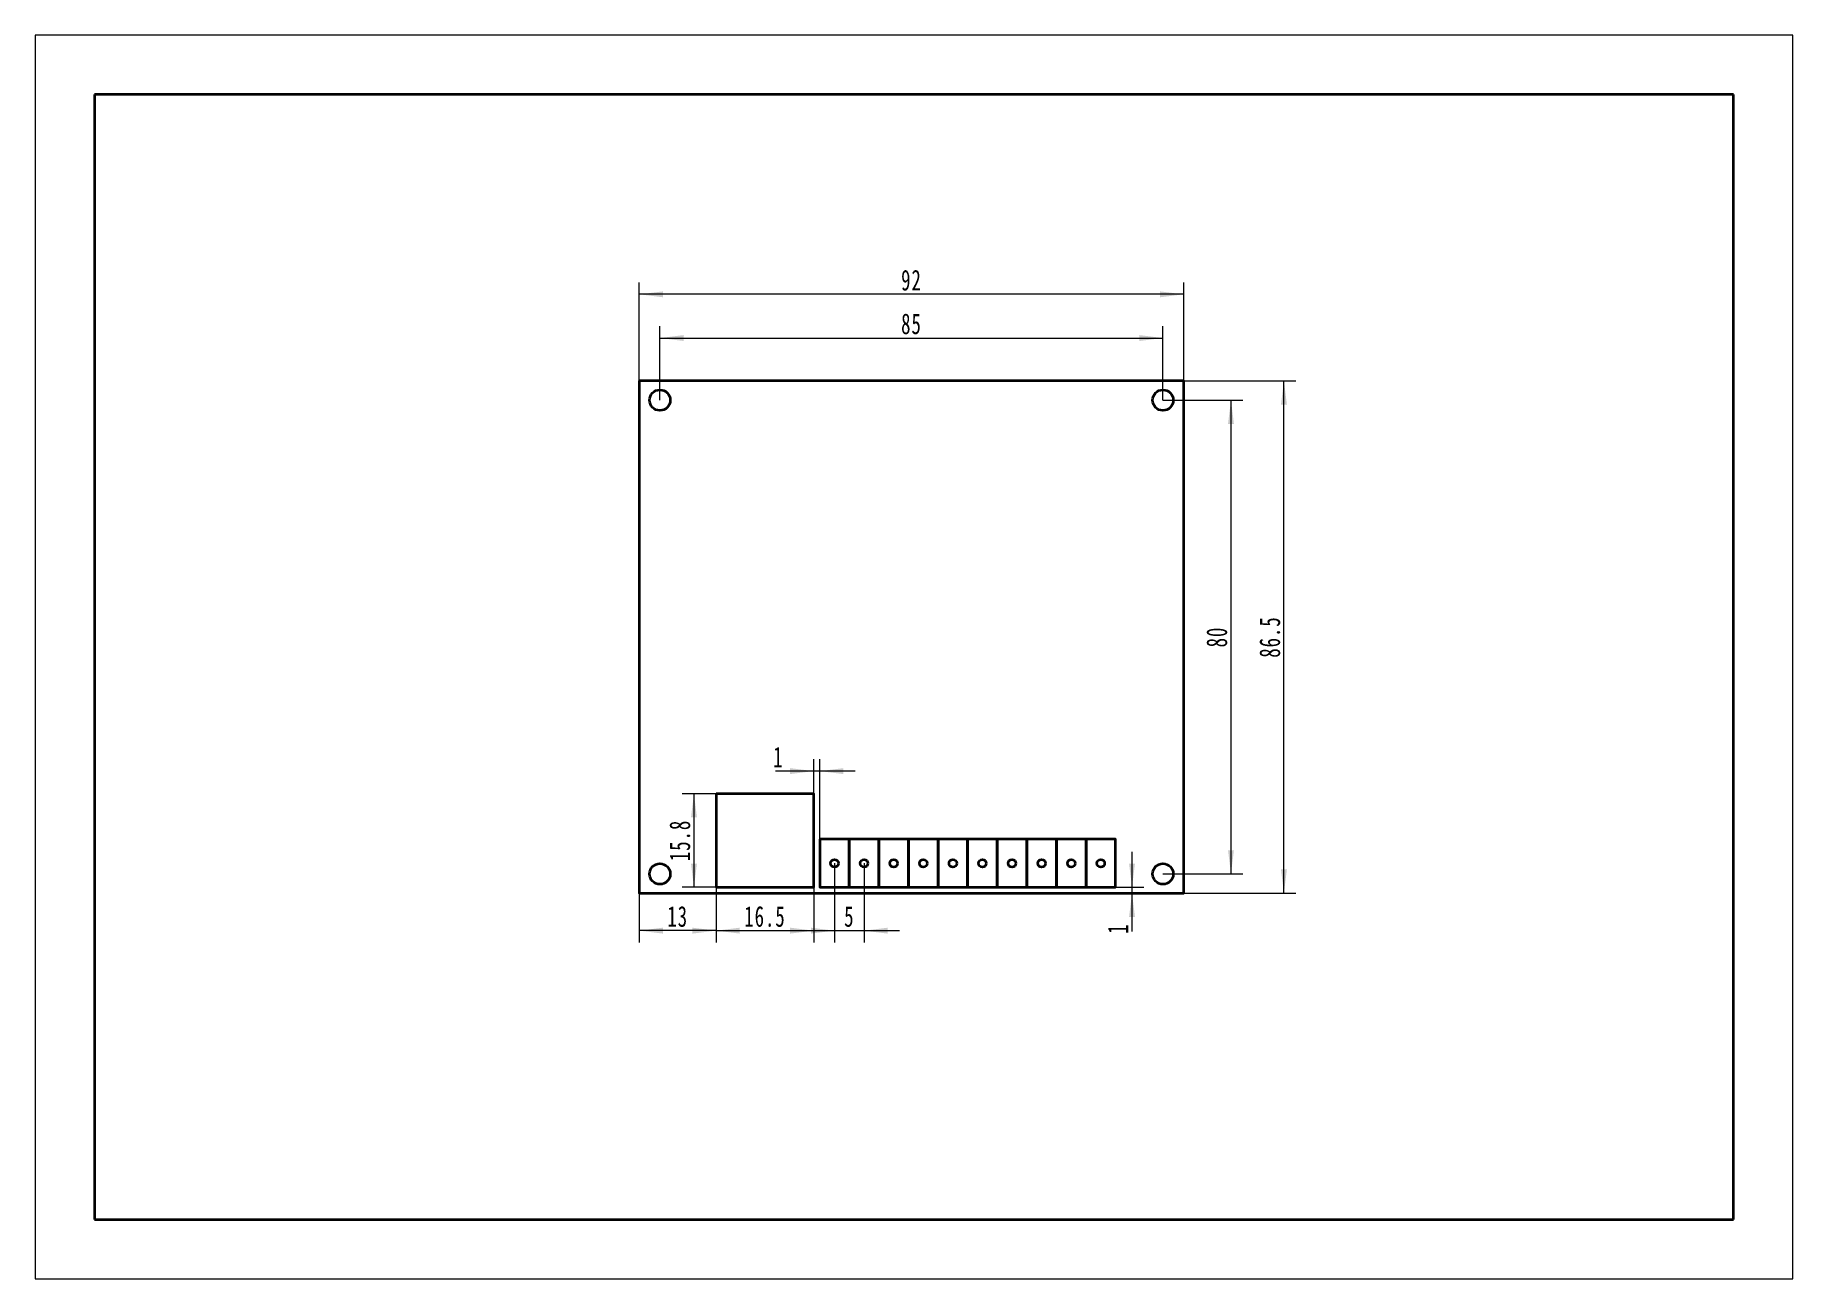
# Model space of a CAD drawing. Header units: millimetres. Extents: x -148 to 148, y -105 to 105.
import ezdxf

# ---------------------------------------------------------------- set-up
doc = ezdxf.new("R2010")
doc.units = ezdxf.units.MM
doc.layers.get('0').update_dxf_attribs({"lineweight": 35})
for name, color, linetype, lineweight in [('尺寸线层', 3, 'Continuous', 18), ('粗实线层', 7, 'Continuous', 35), ('细实线层', 7, 'Continuous', 18)]:
    doc.layers.add(name, color=color, linetype=linetype, lineweight=lineweight)
doc.styles.add('标准', font='', dxfattribs={"width": 0.667})
doc.styles.get('标准').set_extended_font_data('宋体')
doc.dimstyles.new('标准', dxfattribs={"dimtxt": 3.5, "dimasz": 4, "dimexe": 2, "dimexo": 0, "dimtad": 1, "dimdsep": 46, "dimtxsty": '标准', "dimblk": '_CAXARROW', "dimcen": 0, "dimdle": 6, "dimazin": 2, "dimtfac": 0.707107, "dimtdec": 3, "dimtmove": 2, "dimatfit": 3, "dimfxl": 1, "dimfrac": 2, "dimtolj": 1, "dimarcsym": 1})

# ---------------------------------------------------------------- blocks, each defined once
blk = doc.blocks.new('*X2')
at = {"layer": '粗实线层'}
for p, q in [((-138.5, 95), (-138.5, -95)), ((138.5, 95), (-138.5, 95)), ((138.5, -95), (138.5, 95)), ((-138.5, -95), (138.5, -95))]:
    blk.add_line(p, q, dxfattribs=at)
at = {"layer": '细实线层'}
for p, q in [((148.5, 105), (-148.5, 105)), ((-148.5, 105), (-148.5, -105)), ((148.5, -105), (148.5, 105)), ((-148.5, -105), (148.5, -105))]:
    blk.add_line(p, q, dxfattribs=at)
blk = doc.blocks.new('*X3')
at = {"layer": '尺寸线层', "linetype": 'Continuous'}
for points in [[(-46.43, 61.24), (-42.43, 60.74), (-42.43, 61.74)], [(45.57, 61.24), (41.57, 60.74), (41.57, 61.74)]]:
    blk.add_hatch(color=0, dxfattribs=at).paths.add_polyline_path(points, flags=0)
at = {"layer": '尺寸线层', "color": 0, "linetype": 'Continuous'}
for p, q in [((-46.43, 46.62), (-46.43, 63.24)), ((45.57, 46.62), (45.57, 63.24)), ((45.57, 61.24), (-46.43, 61.24))]:
    blk.add_line(p, q, dxfattribs=at)
at = {"layer": '尺寸线层', "color": 0, "insert": (-0.43, 63.61), "char_height": 3.5, "width": 7, "attachment_point": 5, "line_spacing_factor": 1.15057, "style": '标准'}
blk.add_mtext('\\T1.1;92', dxfattribs=at)
blk = doc.blocks.new('_CAXARROW')
blk.add_hatch(color=0).paths.add_polyline_path([(0, 0), (-1, 0.125), (-1, -0.125)], flags=0)
blk = doc.blocks.new('*X4')
at = {"layer": '尺寸线层', "linetype": 'Continuous'}
for points in [[(62.51, 46.62), (62.01, 42.62), (63.01, 42.62)], [(62.51, -39.88), (62.01, -35.88), (63.01, -35.88)]]:
    blk.add_hatch(color=0, dxfattribs=at).paths.add_polyline_path(points, flags=0)
at = {"layer": '尺寸线层', "color": 0, "linetype": 'Continuous'}
for p, q in [((45.57, 46.62), (64.51, 46.62)), ((62.51, -39.88), (62.51, 46.62)), ((45.57, -39.88), (64.51, -39.88))]:
    blk.add_line(p, q, dxfattribs=at)
at = {"layer": '尺寸线层', "color": 0, "insert": (60.14, 3.37), "char_height": 3.5, "width": 13.6523, "attachment_point": 5, "rotation": 90, "line_spacing_factor": 1.15057, "style": '标准'}
blk.add_mtext('\\T1.1;86.5', dxfattribs=at)
blk = doc.blocks.new('*X5')
at = {"layer": '尺寸线层', "linetype": 'Continuous'}
for points in [[(53.56, 43.37), (54.06, 39.37), (53.06, 39.37)], [(53.56, -36.63), (54.06, -32.63), (53.06, -32.63)]]:
    blk.add_hatch(color=0, dxfattribs=at).paths.add_polyline_path(points, flags=0)
at = {"layer": '尺寸线层', "color": 0, "linetype": 'Continuous'}
for p, q in [((42.07, 43.37), (55.56, 43.37)), ((53.56, 43.37), (53.56, -36.63)), ((42.07, -36.63), (55.56, -36.63))]:
    blk.add_line(p, q, dxfattribs=at)
at = {"layer": '尺寸线层', "color": 0, "insert": (51.18, 3.37), "char_height": 3.5, "width": 7, "attachment_point": 5, "rotation": 90, "line_spacing_factor": 1.15057, "style": '标准'}
blk.add_mtext('\\T1.1;80', dxfattribs=at)
blk = doc.blocks.new('*X6')
at = {"layer": '尺寸线层', "linetype": 'Continuous'}
for points in [[(-42.93, 53.86), (-38.93, 54.36), (-38.93, 53.36)], [(42.07, 53.86), (38.07, 54.36), (38.07, 53.36)]]:
    blk.add_hatch(color=0, dxfattribs=at).paths.add_polyline_path(points, flags=0)
at = {"layer": '尺寸线层', "color": 0, "linetype": 'Continuous'}
for p, q in [((-42.93, 43.37), (-42.93, 55.86)), ((-42.93, 53.86), (42.07, 53.86)), ((42.07, 43.37), (42.07, 55.86))]:
    blk.add_line(p, q, dxfattribs=at)
at = {"layer": '尺寸线层', "color": 0, "insert": (-0.43, 56.24), "char_height": 3.5, "width": 7, "attachment_point": 5, "line_spacing_factor": 1.15057, "style": '标准'}
blk.add_mtext('\\T1.1;85', dxfattribs=at)
blk = doc.blocks.new('*X7')
at = {"layer": '尺寸线层', "linetype": 'Continuous'}
for points in [[(-13.43, -46.21), (-17.43, -45.71), (-17.43, -46.71)], [(-8.43, -46.21), (-4.43, -45.71), (-4.43, -46.71)]]:
    blk.add_hatch(color=0, dxfattribs=at).paths.add_polyline_path(points, flags=0)
at = {"layer": '尺寸线层', "color": 0, "linetype": 'Continuous'}
for p, q in [((-13.43, -34.83), (-13.43, -48.21)), ((-8.43, -34.83), (-8.43, -48.21)), ((-19.43, -46.21), (-2.43, -46.21))]:
    blk.add_line(p, q, dxfattribs=at)
at = {"layer": '尺寸线层', "color": 0, "insert": (-10.93, -43.83), "char_height": 3.5, "width": 7, "attachment_point": 5, "line_spacing_factor": 1.15057, "style": '标准'}
blk.add_mtext('\\T1.1;5', dxfattribs=at)
blk = doc.blocks.new('*X8')
at = {"layer": '尺寸线层', "linetype": 'Continuous'}
for points in [[(-33.43, -46.21), (-29.43, -45.71), (-29.43, -46.71)], [(-16.93, -46.21), (-20.93, -45.71), (-20.93, -46.71)]]:
    blk.add_hatch(color=0, dxfattribs=at).paths.add_polyline_path(points, flags=0)
at = {"layer": '尺寸线层', "color": 0, "linetype": 'Continuous'}
for p, q in [((-33.43, -38.88), (-33.43, -48.21)), ((-16.93, -38.88), (-16.93, -48.21)), ((-33.43, -46.21), (-16.93, -46.21))]:
    blk.add_line(p, q, dxfattribs=at)
at = {"layer": '尺寸线层', "color": 0, "insert": (-25.18, -43.83), "char_height": 3.5, "width": 13.1828, "attachment_point": 5, "line_spacing_factor": 1.15057, "style": '标准'}
blk.add_mtext('\\T1.1;16.5', dxfattribs=at)
blk = doc.blocks.new('*X9')
at = {"layer": '尺寸线层', "linetype": 'Continuous'}
for points in [[(-37.18, -23.08), (-36.68, -27.08), (-37.68, -27.08)], [(-37.18, -38.88), (-36.68, -34.88), (-37.68, -34.88)]]:
    blk.add_hatch(color=0, dxfattribs=at).paths.add_polyline_path(points, flags=0)
at = {"layer": '尺寸线层', "color": 0, "linetype": 'Continuous'}
for p, q in [((-33.43, -23.08), (-39.18, -23.08)), ((-37.18, -23.08), (-37.18, -38.88)), ((-33.43, -38.88), (-39.18, -38.88))]:
    blk.add_line(p, q, dxfattribs=at)
at = {"layer": '尺寸线层', "color": 0, "insert": (-39.55, -30.98), "char_height": 3.5, "width": 13.2088, "attachment_point": 5, "rotation": 90, "line_spacing_factor": 1.15057, "style": '标准'}
blk.add_mtext('\\T1.1;15.8', dxfattribs=at)
blk = doc.blocks.new('*X10')
at = {"layer": '尺寸线层', "linetype": 'Continuous'}
for points in [[(-46.43, -46.21), (-42.43, -46.71), (-42.43, -45.71)], [(-33.43, -46.21), (-37.43, -46.71), (-37.43, -45.71)]]:
    blk.add_hatch(color=0, dxfattribs=at).paths.add_polyline_path(points, flags=0)
at = {"layer": '尺寸线层', "color": 0, "linetype": 'Continuous'}
for p, q in [((-46.43, -39.88), (-46.43, -48.21)), ((-33.43, -38.88), (-33.43, -48.21)), ((-33.43, -46.21), (-46.43, -46.21))]:
    blk.add_line(p, q, dxfattribs=at)
at = {"layer": '尺寸线层', "color": 0, "insert": (-39.93, -43.83), "char_height": 3.5, "width": 7, "attachment_point": 5, "line_spacing_factor": 1.15057, "style": '标准'}
blk.add_mtext('\\T1.1;13', dxfattribs=at)
blk = doc.blocks.new('*X11')
at = {"layer": '尺寸线层', "linetype": 'Continuous'}
for points in [[(36.84, -38.88), (36.34, -34.88), (37.34, -34.88)], [(36.84, -39.88), (36.34, -43.88), (37.34, -43.88)]]:
    blk.add_hatch(color=0, dxfattribs=at).paths.add_polyline_path(points, flags=0)
at = {"layer": '尺寸线层', "color": 0, "linetype": 'Continuous'}
for p, q in [((36.84, -46.33), (36.84, -32.88)), ((34.07, -38.88), (38.84, -38.88)), ((40.35, -39.88), (34.84, -39.88))]:
    blk.add_line(p, q, dxfattribs=at)
at = {"layer": '尺寸线层', "color": 0, "insert": (34.46, -45.86), "char_height": 3.5, "width": 7, "attachment_point": 5, "rotation": 90, "line_spacing_factor": 1.15057, "style": '标准'}
blk.add_mtext('\\T1.1;1', dxfattribs=at)
blk = doc.blocks.new('*X12')
at = {"layer": '尺寸线层', "linetype": 'Continuous'}
for points in [[(-16.93, -19.27), (-20.93, -19.77), (-20.93, -18.77)], [(-15.93, -19.27), (-11.93, -19.77), (-11.93, -18.77)]]:
    blk.add_hatch(color=0, dxfattribs=at).paths.add_polyline_path(points, flags=0)
at = {"layer": '尺寸线层', "color": 0, "linetype": 'Continuous'}
for p, q in [((-16.93, -23.08), (-16.93, -17.27)), ((-15.93, -30.78), (-15.93, -17.27)), ((-9.93, -19.27), (-23.39, -19.27))]:
    blk.add_line(p, q, dxfattribs=at)
at = {"layer": '尺寸线层', "color": 0, "insert": (-22.91, -16.9), "char_height": 3.5, "width": 7, "attachment_point": 5, "line_spacing_factor": 1.15057, "style": '标准'}
blk.add_mtext('\\T1.1;1', dxfattribs=at)

msp = doc.modelspace()

# ---------------------------------------------------------------- linework, layer by layer
at = {"layer": '粗实线层'}
for points in [[(-46.433, 46.617), (-46.433, -39.883), (45.567, -39.883), (45.567, 46.617)], [(-33.433, -23.083), (-33.433, -38.883), (-16.933, -38.883), (-16.933, -23.083)], [(-15.933, -30.783), (-15.933, -38.883), (-10.933, -38.883), (-10.933, -30.783)], [(-10.933, -30.783), (-10.933, -38.883), (-5.933, -38.883), (-5.933, -30.783)], [(-5.933, -30.783), (-5.933, -38.883), (-0.933, -38.883), (-0.933, -30.783)], [(-0.933, -30.783), (-0.933, -38.883), (4.067, -38.883), (4.067, -30.783)], [(4.067, -30.783), (4.067, -38.883), (9.067, -38.883), (9.067, -30.783)], [(9.067, -30.783), (9.067, -38.883), (14.067, -38.883), (14.067, -30.783)], [(14.067, -30.783), (14.067, -38.883), (19.067, -38.883), (19.067, -30.783)], [(19.067, -30.783), (19.067, -38.883), (24.067, -38.883), (24.067, -30.783)], [(24.067, -30.783), (24.067, -38.883), (29.067, -38.883), (29.067, -30.783)], [(29.067, -30.783), (29.067, -38.883), (34.067, -38.883), (34.067, -30.783)]]:
    msp.add_lwpolyline(points, close=True, dxfattribs=at)
for centre, radius in [((-42.933, 43.367), 1.75), ((42.067, 43.367), 1.75), ((-42.933, -36.633), 1.75), ((-13.433, -34.833), 0.65), ((-8.433, -34.833), 0.65), ((-3.433, -34.833), 0.65), ((1.567, -34.833), 0.65), ((6.567, -34.833), 0.65), ((11.567, -34.833), 0.65), ((16.567, -34.833), 0.65), ((21.567, -34.833), 0.65), ((26.567, -34.833), 0.65), ((31.567, -34.833), 0.65), ((42.067, -36.633), 1.75)]:
    msp.add_circle(centre, radius, dxfattribs=at)

# ---------------------------------------------------------------- block references
msp.add_blockref('*X2', (0, 0), dxfattribs=at)

# ---------------------------------------------------------------- dimensions: what is measured, and where the dimension line sits
at = {"layer": '尺寸线层'}
for base, p1, p2, picture, middle in [((-46.433, 61.238), (45.567, 46.617), (-46.433, 46.617), '*X3', (-0.433, 61.238)), ((42.067, 53.86), (-42.933, 43.367), (42.067, 43.367), '*X6', (-0.433, 53.86)), ((-8.433, -46.206), (-13.433, -34.833), (-8.433, -34.833), '*X7', (-10.933, -46.206)), ((-46.433, -46.206), (-33.433, -38.883), (-46.433, -39.883), '*X10', (-39.933, -46.206)), ((-16.933, -46.206), (-33.433, -38.883), (-16.933, -38.883), '*X8', (-25.183, -46.206))]:
    dim = msp.add_linear_dim(base=base, p1=p1, p2=p2, dimstyle='标准', override={"dimsah": 1, "dimtfill": 1, "dimtzin": 8}, dxfattribs=at)
    dim.commit()
    dim.dimension.update_dxf_attribs({"geometry": picture, "text_midpoint": middle})
for base, p1, p2, picture, middle in [((62.515, 46.617), (45.567, -39.883), (45.567, 46.617), '*X4', (62.515, 3.367)), ((53.556, -36.633), (42.067, 43.367), (42.067, -36.633), '*X5', (53.556, 3.367)), ((-37.176, -38.883), (-33.433, -23.083), (-33.433, -38.883), '*X9', (-37.176, -30.983))]:
    dim = msp.add_linear_dim(base=base, p1=p1, p2=p2, angle=90, dimstyle='标准', override={"dimsah": 1, "dimtfill": 1, "dimtzin": 8}, dxfattribs=at)
    dim.commit()
    dim.dimension.update_dxf_attribs({"geometry": picture, "text_midpoint": middle})
dim = msp.add_linear_dim(base=(-16.933, -19.272), p1=(-15.933, -30.783), p2=(-16.933, -23.083), dimstyle='标准', override={"dimsah": 1, "dimtfill": 1, "dimtzin": 8}, dxfattribs=at)
dim.commit()
dim.dimension.update_dxf_attribs({"geometry": '*X12', "text_midpoint": (-22.909, -19.272), "dimtype": 160})
dim = msp.add_linear_dim(base=(36.835, -38.883), p1=(40.348, -39.883), p2=(34.067, -38.883), angle=90, dimstyle='标准', override={"dimsah": 1, "dimtfill": 1, "dimtzin": 8}, dxfattribs=at)
dim.commit()
dim.dimension.update_dxf_attribs({"geometry": '*X11', "text_midpoint": (36.835, -45.859), "dimtype": 160})

doc.saveas('drawing.dxf')
